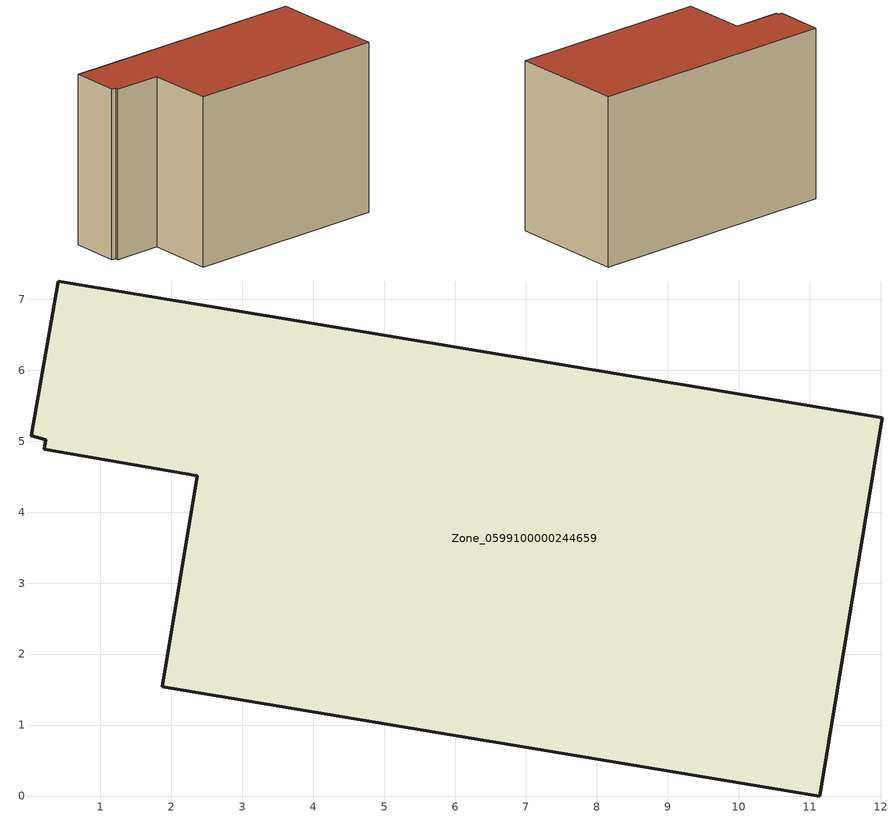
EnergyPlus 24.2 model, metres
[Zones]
Zone_0599100000244659
 floor ground (C_G): 2.37,4.51 0.21,4.88 0.23,5.02 0.03,5.08 0.41,7.26 12.02,5.33 11.14,0 1.88,1.54 z0
 wall outside (C_F): 1.88,1.54 11.14,0 12.02,5.33 0.41,7.26 0.03,5.08 0.23,5.02 0.21,4.88 2.37,4.51 1.88,1.54 z0:7.86
 roof outside (C_R): 0.21,4.88 2.37,4.51 1.88,1.54 11.14,0 12.02,5.33 0.41,7.26 0.03,5.08 0.23,5.02 z7.86
[BUILDING]
Pand.0599100000244659: North Axis=0; Terrain=City; Loads Convergence Tolerance Value=0.04; Temperature Convergence Tolerance Value=0.4; Solar Distribution=FullExterior; Maximum Number of Warmup Days=25; Minimum Number of Warmup Days=1
[Site:Location]
Rotterdam.The.Hague.AP_ZH_NLD Design_Conditions: Latitude=51.96; Longitude=4.45; Time Zone=1; Elevation=-4.5
[SITE:GROUNDTEMPERATURE:BUILDINGSURFACE]
18, 18, 18, 18, 18, 18, 18, 18, 18, 18, 18, 18
[MATERIAL] Thermal Absorptance=0.9; Solar Absorptance=0.7; Visible Absorptance=0.7
Name | Roughness | Thickness | Conductivity | Density | Specific Heat
G.TI.1975-1991 | MediumSmooth | 0.15 | 0.288461 | 540 | 1210
F.TI.1975-1991 | Rough | 0.3 | 0.230769 | 1920 | 840
R.TI.1975-1991 | MediumRough | 0.2 | 0.153846 | 1500 | 1000
[CONSTRUCTION]
C_G: G.TI.1975-1991
C_F: F.TI.1975-1991
C_R: R.TI.1975-1991
[ZONE]
Zone_0599100000244659: Type=1; Multiplier=1; Ceiling Height=Autocalculate; Volume=Autocalculate; Floor Area=autocalculate; Part of Total Floor Area=Yes
[ZONEINFILTRATION:DESIGNFLOWRATE]
Infil_Zone_0599100000244659: Zone or ZoneList or Space or SpaceList=Zone_0599100000244659; Schedule=AlwaysOn; Design Flow Rate Calculation Method=Flow/Area; Flow Rate per Floor Area=0.003; Constant Term Coefficient=1; Temperature Term Coefficient=0; Velocity Term Coefficient=0; Velocity Squared Term Coefficient=0
[HVACTEMPLATE:ZONE:IDEALLOADSAIRSYSTEM]
Zone_0599100000244659: Maximum Heating Supply Air Temperature=50; Minimum Cooling Supply Air Temperature=13; Maximum Heating Supply Air Humidity Ratio=0.0156; Minimum Cooling Supply Air Humidity Ratio=0.0077; Heating Limit=NoLimit; Cooling Limit=NoLimit; Dehumidification Control Type=ConstantSensibleHeatRatio; Cooling Sensible Heat Ratio=0.7; Dehumidification Setpoint=60; Humidification Control Type=None; Humidification Setpoint=30; Outdoor Air Method=None; Outdoor Air Flow Rate per Person=0.00944; Outdoor Air Flow Rate per Zone Floor Area=0; Outdoor Air Flow Rate per Zone=0; Demand Controlled Ventilation Type=None; Outdoor Air Economizer Type=NoEconomizer; Heat Recovery Type=None; Sensible Heat Recovery Effectiveness=0.7; Latent Heat Recovery Effectiveness=0.65
[ZONECONTROL:THERMOSTAT]
ThermostatControl_Zone_0599100000244659: Zone or ZoneList=Zone_0599100000244659; Control Type Schedule=DualSetpointControlType; Control 1=Thermostat_Zone_0599100000244659; Temperature Difference Between Cutout And Setpoint=0
[THERMOSTATSETPOINT:DUALSETPOINT]
Thermostat_Zone_0599100000244659: Heating Setpoint Temperature Schedule=HeatingSetpoint_Zone_0599100000244659; Cooling Setpoint Temperature Schedule=CoolingSetpoint_Zone_0599100000244659
[SCHEDULE:COMPACT]
HeatingSetpoint_Zone_0599100000244659: Through: 12/31, For: AllDays, Until: 24:00, 21
CoolingSetpoint_Zone_0599100000244659: Through: 12/31, For: AllDays, Until: 24:00, 24
DualSetpointControlType: Through: 12/31, For: AllDays, Until: 24:00, 4
AlwaysOn: Through: 12/31, For: AllDays, Until: 24:00, 1
